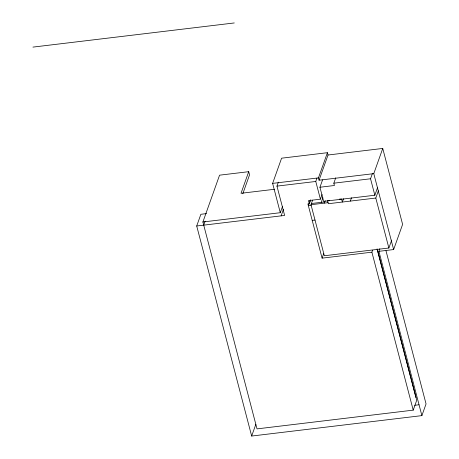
<?xml version="1.0" encoding="UTF-8"?>
<svg xmlns="http://www.w3.org/2000/svg" width="459" height="459" viewBox="0 0 459 459"><rect width="100%" height="100%" fill="white"/><g stroke="black" fill="none" stroke-linecap="round" stroke-linejoin="round"><path stroke-width="0.69" d="M385.979 250.723L426.055 403.926L421.89 415.624L251.664 436.05L196.71 225.989L200.876 214.29L206.493 213.613M377.235 249.191L416.749 400.231L413.22 410.139L257.023 428.884L202.901 221.984L219.568 175.177L248.721 171.677L249.547 174.845L242.811 193.755M203.727 225.151L205.139 221.186M248.721 171.677L241.021 193.291L274.367 189.292M202.901 221.984L280.294 212.701L272.623 183.382L281.596 158.189L327.428 152.692L328.03 155.01L319.062 180.203L373.775 173.64L382.749 148.446L328.03 155.01M196.71 225.989L284.632 215.443L276.961 186.124L278.378 182.148M280.294 212.701L282.417 206.734M281.12 215.862L283.484 209.235M372.599 250.195L371.893 252.175L322.086 258.147L307.909 203.945L309.314 203.779L308.482 200.617L320.411 199.183L315.775 181.471L316.957 178.155M310.25 200.302L308.35 205.638L311.156 205.299M319.062 180.203L318.454 177.885L327.428 152.692M309.314 203.779L310.726 199.803M391.699 240.103L388.876 248.015L324.341 255.761L310.99 204.72L312.596 200.21M377.464 187.874L374.848 195.23L323.641 201.369L319.94 187.243L322.562 179.888M320.411 199.183L322.063 194.541M321.237 202.35L322.889 197.709M324.318 203.125L325.219 200.6M319.94 187.243L334.439 185.499L333.831 183.181L335.736 177.834M251.664 436.05L255.835 424.346M341.41 199.24L341.536 198.879L342.362 202.046L343.539 198.747M322.086 258.147L323.738 253.511M350.315 201.088L351.491 197.795M374.848 195.23L370.545 178.775L372.45 173.427M388.876 248.015L375.801 198.036L378.388 190.778M421.89 415.624L378.91 251.331L379.834 248.732M378.91 251.331L393.638 249.564L402.612 224.371L382.749 148.446M32.945 47.105L234.274 22.95M272.623 183.382L318.454 177.885M276.961 186.124L315.775 181.471M333.831 183.181L370.545 178.775M328.208 200.48L329.614 200.313M339.43 199.131L340.836 198.965M311.414 203.526L324.743 201.926M310.99 204.72L328.059 202.671M375.801 198.036L328.334 203.727L327.508 200.566M312.212 220.4L315.017 220.062M414.706 405.286L418.964 404.775M373.775 173.64L393.638 249.564M377.063 248.91L415.94 397.523M371.893 252.175L413.22 410.139"/></g></svg>
